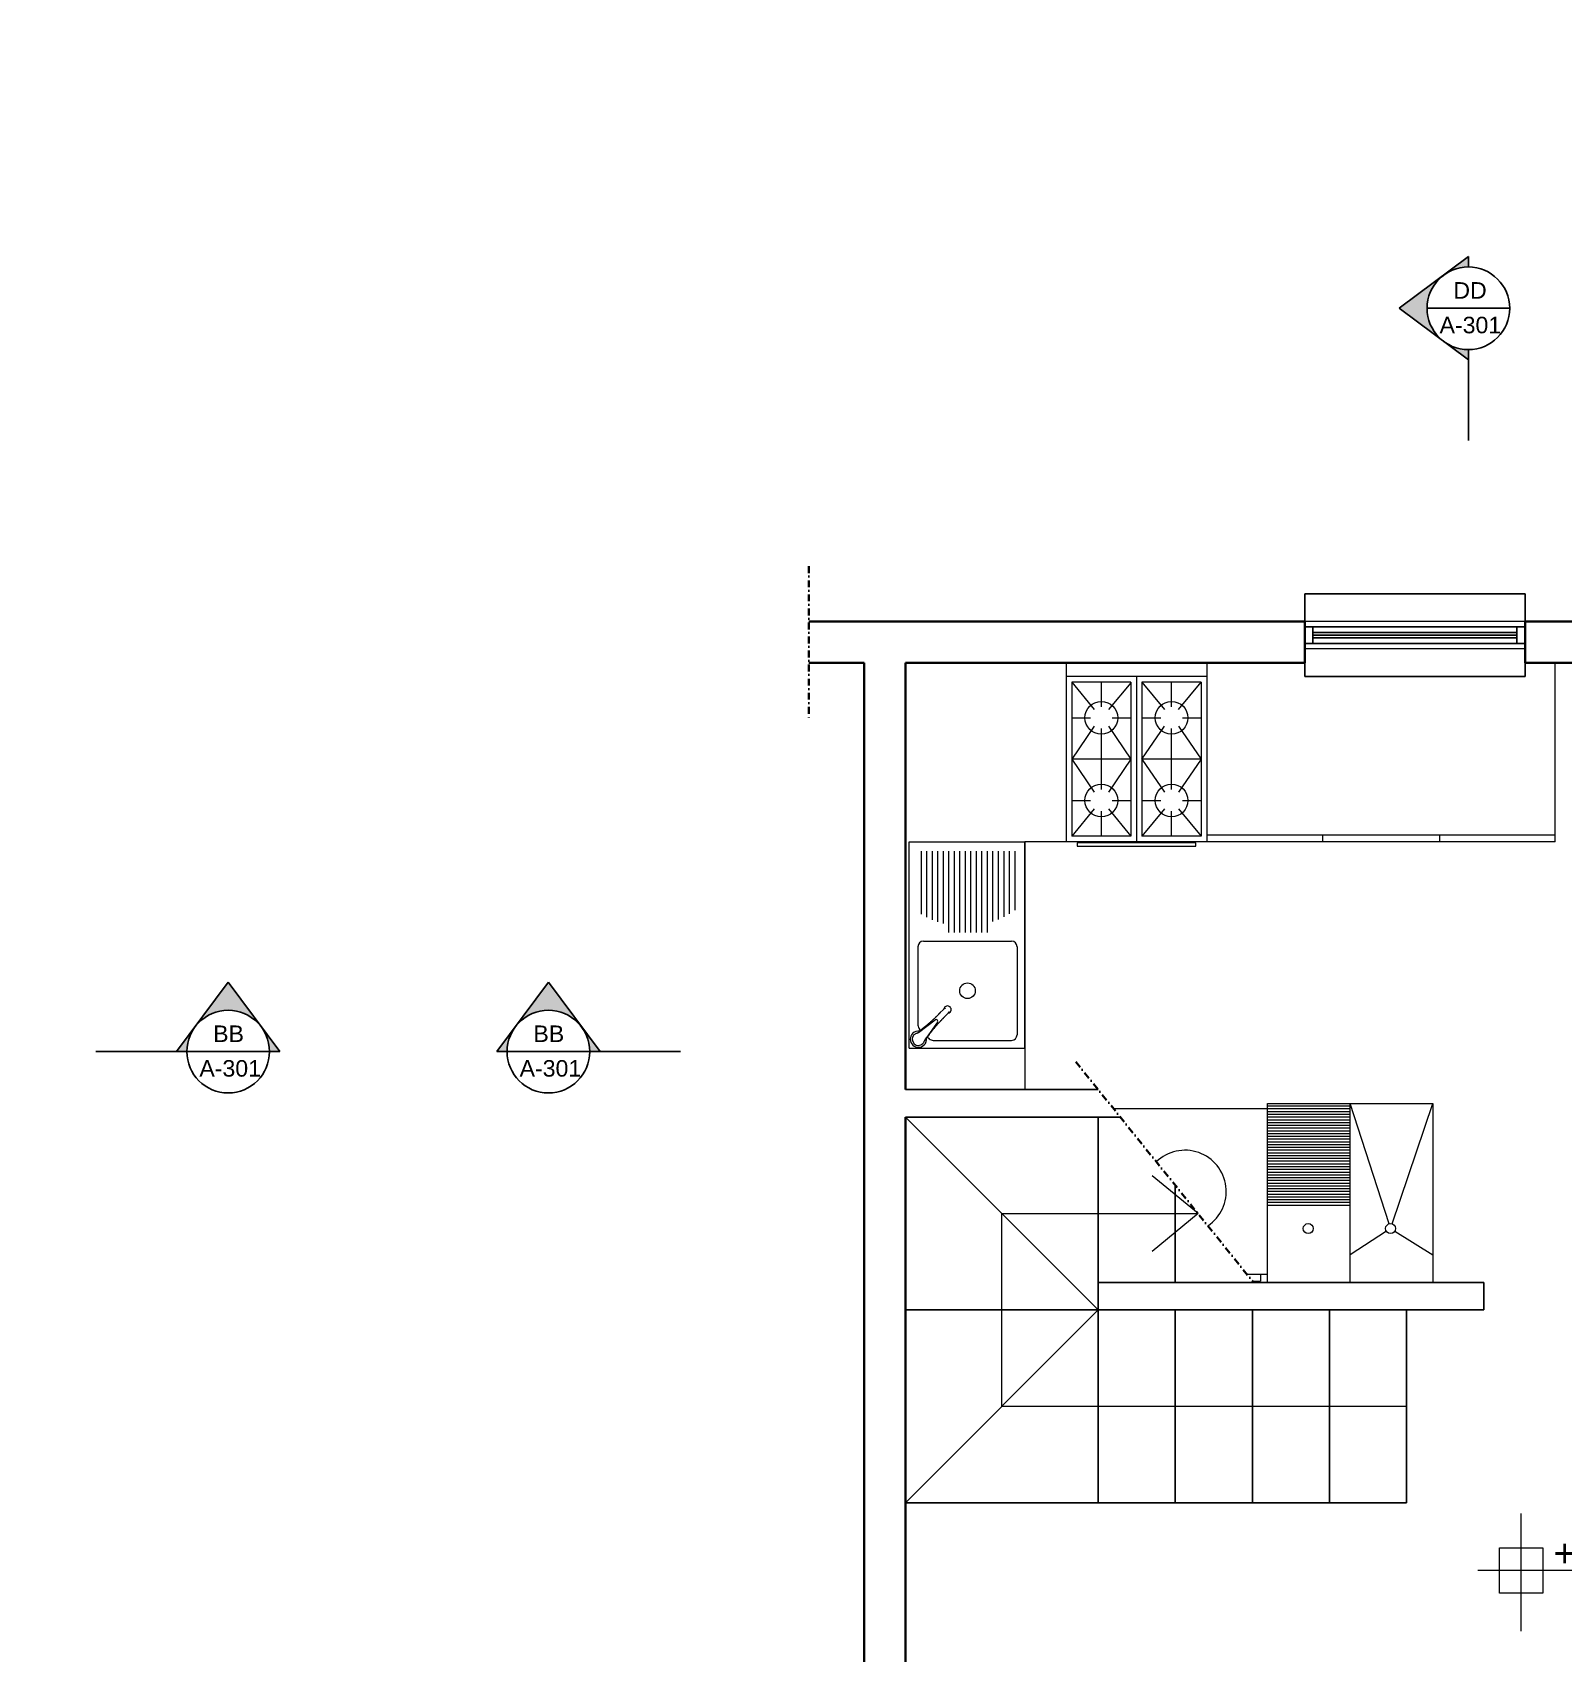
# Model space of a CAD drawing. Header units: millimetres. Extents: x 17951 to 20510, y 16877 to 18330.
# Drawn here: x 19383 to 19939, y 17727 to 18315 of the extents above; entities that cross this region are included whole.
import ezdxf

# ---------------------------------------------------------------- set-up
doc = ezdxf.new("R2010")
doc.units = ezdxf.units.MM
doc.linetypes.add('DASHDOT', pattern=[1, 0.5, -0.25, 0, -0.25])
for name, color, linetype, lineweight in [('A-FLOR-STRS', 1, 'Continuous', 25), ('A-FURN', 2, 'Continuous', 18), ('A-GLAZ-FULL', 4, 'Continuous', 25), ('A-WALL-FULL-EXTR', 3, 'Continuous', 35), ('A-WALL-FULL-INTR', 1, 'Continuous', 25), ('QUOTE', 5, 'Continuous', 13)]:
    doc.layers.add(name, color=color, linetype=linetype, lineweight=lineweight)
doc.layers.add('SECT-SYMB', color=6, linetype='Continuous')
doc.styles.get("Standard").update_dxf_attribs({"font": 'arial.ttf'})

msp = doc.modelspace()

# ---------------------------------------------------------------- hatches: boundary and pattern name
at = {"layer": 'SECT-SYMB'}
h = msp.add_hatch(color=6, dxfattribs=at)
h.dxf.hatch_style = 1
h.paths.add_polyline_path([(19019.93, 18306.47, -0.501749), (18995.88, 18306.47), (19007.9, 18290.27)])
h.paths.add_polyline_path([(18992.9, 18315.43), (18989.14, 18315.43), (18995.88, 18306.47, -0.16156)])
h.paths.add_polyline_path([(19026.67, 18315.43), (19022.9, 18315.43, -0.16156), (19019.93, 18306.47)])
h.paths.add_polyline_path([(19100.82, 18232.34), (19084.62, 18220.32), (19100.82, 18208.29, -0.236806), (19094.79, 18220.32, -0.236806)])
h.paths.add_polyline_path([(19109.79, 18205.32, -0.16156), (19100.82, 18208.29), (19109.79, 18201.55), (19109.79, 18202.32)])
h.paths.add_polyline_path([(19109.79, 18239.09), (19100.82, 18232.34, -0.16156), (19109.79, 18235.32)])
h.paths.add_polyline_path([(18885.21, 18232.16), (18869.01, 18220.13), (18885.21, 18208.11, -0.236806), (18879.18, 18220.13, -0.236806)])
h.paths.add_polyline_path([(18894.18, 18238.9), (18885.21, 18232.16, -0.16156), (18894.18, 18235.13)])
h.paths.add_polyline_path([(18894.18, 18205.13, -0.16156), (18885.21, 18208.11), (18894.18, 18201.36), (18894.18, 18202.13)])
h.paths.add_polyline_path([(19889.5, 18215.28, -0.236806), (19895.53, 18227.31), (19879.33, 18215.28), (19895.53, 18203.26, -0.236806)])
h.paths.add_polyline_path([(19904.5, 18234.05), (19895.53, 18227.31, -0.16156), (19904.5, 18230.28)])
h.paths.add_polyline_path([(19904.5, 18200.28, -0.16156), (19895.53, 18203.26), (19904.5, 18196.52)])
h.paths.add_polyline_path([(20027.91, 18306.47, -0.501749), (20003.86, 18306.47), (20015.89, 18290.27)])
h.paths.add_polyline_path([(20000.89, 18315.43), (19997.12, 18315.43), (20003.86, 18306.47, -0.16156)])
h.paths.add_polyline_path([(20034.65, 18315.43), (20030.89, 18315.43, -0.16156), (20027.91, 18306.47)])
h.paths.add_polyline_path([(20123.73, 18230.3), (20123.73, 18234.24), (20098.56, 18215.47), (20113.47, 18204.35, -0.20736), (20108.73, 18215.3, -0.414214)])
h.paths.add_polyline_path([(20123.73, 18200.3, -0.13289), (20116.16, 18202.34), (20123.73, 18196.71), (20123.73, 18197.3)])
h = msp.add_hatch(color=6, dxfattribs=at)
h.dxf.hatch_style = 1
h.paths.add_polyline_path([(19455.29, 17546), (19443.26, 17529.8, -0.501749), (19467.31, 17529.8)])
h.paths.add_polyline_path([(19443.26, 17529.8), (19436.52, 17520.83), (19440.29, 17520.83, -0.16156)])
h.paths.add_polyline_path([(19467.31, 17529.8, -0.16156), (19470.29, 17520.83), (19474.05, 17520.83)])
h.paths.add_polyline_path([(19558.43, 17529.8), (19551.69, 17520.83), (19555.45, 17520.83, -0.16156)])
h.paths.add_polyline_path([(19570.45, 17546), (19558.43, 17529.8, -0.501749), (19582.48, 17529.8)])
h.paths.add_polyline_path([(19582.48, 17529.8, -0.16156), (19585.45, 17520.83), (19588.45, 17520.83), (19589.22, 17520.83)])
h.paths.add_polyline_path([(19454.17, 17970.58), (19442.15, 17954.38, -0.501749), (19466.2, 17954.38)])
h.paths.add_polyline_path([(19442.15, 17954.38), (19435.4, 17945.41), (19436.17, 17945.41), (19439.17, 17945.41, -0.16156)])
h.paths.add_polyline_path([(19570.45, 17970.58), (19558.43, 17954.38, -0.501749), (19582.48, 17954.38)])
h.paths.add_polyline_path([(19582.48, 17954.38, -0.16156), (19585.45, 17945.41), (19588.45, 17945.41), (19589.22, 17945.41)])
h.paths.add_polyline_path([(19558.43, 17954.38), (19551.69, 17945.41), (19555.45, 17945.41, -0.16156)])
h = msp.add_hatch(color=6, dxfattribs=at)
h.dxf.hatch_style = 1
h.paths.add_polyline_path([(19466.2, 17954.38, -0.16156), (19469.17, 17945.41), (19472.94, 17945.41)])

# ---------------------------------------------------------------- linework, layer by layer
at = {"layer": 'A-FLOR-STRS', "ltscale": 0.001}
for q in [(19700.07, 17921.6), (19770.07, 17921.6)]:
    msp.add_line((19770.07, 17851.6), q, dxfattribs=at)
at = {"layer": 'A-FLOR-STRS'}
for p, q in [((19770.07, 17921.6), (19778.12, 17921.6)), ((19798.07, 17896.85), (19798.07, 17861.6)), ((19700.07, 17851.6), (19770.07, 17851.6)), ((19770.07, 17851.6), (19770.07, 17781.6)), ((19798.07, 17851.6), (19798.07, 17781.6)), ((19826.07, 17851.6), (19826.07, 17781.6)), ((19854.07, 17851.6), (19854.07, 17781.6)), ((19882.07, 17851.6), (19882.07, 17781.6)), ((19882.07, 17781.6), (19700.07, 17781.6))]:
    msp.add_line(p, q, dxfattribs=at)
at = {"layer": 'A-FLOR-STRS', "ltscale": 15}
msp.add_line((19770.07, 17851.6), (19700.07, 17781.6), dxfattribs=at)
at = {"layer": 'A-FURN', "ltscale": 0.001}
for p, q in [((19758.48, 18086.6), (19758.48, 18021.6)), ((19809.48, 18081.6), (19758.48, 18081.6)), ((19783.98, 18081.6), (19783.98, 18021.6)), ((19809.48, 18086.6), (19809.48, 18021.6)), ((19936.07, 18021.6), (19936.07, 18086.6)), ((19760.48, 18079.6), (19768.68, 18069.6)), ((19781.98, 18079.6), (19760.48, 18079.6)), ((19760.48, 18079.6), (19760.48, 18051.6)), ((19771.23, 18070.53), (19771.23, 18079.6)), ((19781.98, 18079.24), (19773.78, 18069.6)), ((19781.98, 18079.6), (19781.98, 18051.6)), ((19785.98, 18079.6), (19794.18, 18069.6)), ((19785.98, 18079.6), (19785.98, 18049.24)), ((19807.48, 18079.6), (19785.98, 18079.6)), ((19796.73, 18070.53), (19796.73, 18079.6)), ((19799.28, 18069.6), (19807.48, 18079.6)), ((19807.48, 18079.6), (19807.48, 18051.6)), ((19760.48, 18066.6), (19767.3, 18066.6)), ((19768.68, 18063.6), (19760.48, 18051.6)), ((19773.78, 18063.6), (19781.98, 18051.6)), ((19775.17, 18066.6), (19781.98, 18066.6)), ((19785.98, 18066.6), (19792.8, 18066.6)), ((19785.98, 18051.6), (19794.18, 18063.6)), ((19799.28, 18063.6), (19807.48, 18051.6)), ((19800.67, 18066.6), (19807.48, 18066.6)), ((19771.23, 18051.6), (19771.23, 18062.66)), ((19796.73, 18051.6), (19796.73, 18062.66)), ((19760.48, 18051.6), (19768.68, 18039.6)), ((19760.48, 18051.6), (19760.48, 18023.6)), ((19781.98, 18051.6), (19760.48, 18051.6)), ((19771.23, 18040.53), (19771.23, 18051.6)), ((19781.98, 18051.6), (19773.78, 18039.6)), ((19781.98, 18051.6), (19781.98, 18023.6)), ((19785.98, 18051.6), (19794.18, 18039.6)), ((19807.48, 18051.6), (19785.98, 18051.6)), ((19796.73, 18040.53), (19796.73, 18051.6)), ((19807.48, 18051.6), (19799.28, 18039.6)), ((19807.48, 18051.6), (19807.48, 18023.6)), ((19785.98, 18049.6), (19785.98, 18023.6)), ((19760.48, 18036.6), (19767.3, 18036.6)), ((19775.17, 18036.6), (19781.98, 18036.6)), ((19785.98, 18036.6), (19792.8, 18036.6)), ((19800.67, 18036.6), (19807.48, 18036.6)), ((19768.68, 18033.6), (19760.48, 18023.6)), ((19771.23, 18023.6), (19771.23, 18032.66)), ((19773.78, 18033.6), (19781.98, 18023.6)), ((19794.18, 18033.6), (19785.98, 18023.6)), ((19796.73, 18023.6), (19796.73, 18032.66)), ((19799.28, 18033.6), (19807.48, 18023.6)), ((19781.98, 18023.6), (19760.48, 18023.6)), ((19807.48, 18023.6), (19785.98, 18023.6)), ((19936.07, 18021.6), (19743.48, 18021.6)), ((19743.48, 18021.6), (19743.48, 17931.6)), ((19809.48, 18021.6), (19758.48, 18021.6))]:
    msp.add_line(p, q, dxfattribs=at)
at = {"layer": 'A-FURN'}
for p, q in [((19809.48, 18024.1), (19936.07, 18024.1)), ((19851.48, 18024.1), (19851.48, 18021.6)), ((19894.07, 18024.1), (19894.07, 18021.6)), ((19701.48, 17946.6), (19701.48, 18021.6)), ((19701.48, 18021.6), (19743.48, 18021.6)), ((19705.76, 18018.2), (19705.76, 17995.31)), ((19707.76, 18018.2), (19707.76, 17994.2)), ((19709.76, 18018.2), (19709.76, 17993.27)), ((19711.76, 18018.2), (19711.76, 17992.51)), ((19713.76, 18018.2), (19713.76, 17991.9)), ((19715.76, 18018.2), (19715.76, 17988.63)), ((19717.76, 18018.2), (19717.76, 17988.63)), ((19719.76, 18018.2), (19719.76, 17988.63)), ((19721.76, 18018.2), (19721.76, 17988.63)), ((19723.76, 18018.2), (19723.76, 17988.63)), ((19725.76, 18018.2), (19725.76, 17988.63)), ((19727.76, 18018.2), (19727.76, 17988.63)), ((19729.76, 18018.2), (19729.76, 17988.63)), ((19731.76, 18018.2), (19731.76, 17992.59)), ((19733.76, 18018.2), (19733.76, 17993.37)), ((19735.76, 18018.2), (19735.76, 17994.31)), ((19737.76, 18018.2), (19737.76, 17995.45)), ((19739.76, 18018.2), (19739.76, 17996.8)), ((19743.48, 17946.6), (19743.48, 18021.6)), ((19704.63, 17983.5), (19704.63, 17954.99)), ((19706.63, 17985.5), (19738.63, 17985.5)), ((19740.63, 17983.5), (19740.63, 17951.5)), ((19712.72, 17959.55), (19713.75, 17960.6)), ((19714.29, 17958.02), (19715.32, 17959.07)), ((19705.22, 17953.57), (19705.63, 17953.17)), ((19701.48, 17946.6), (19743.48, 17946.6)), ((19708.04, 17950.79), (19708.77, 17950.07)), ((19710.17, 17949.5), (19738.63, 17949.5)), ((19831.57, 17924.6), (19775.71, 17924.6)), ((19831.57, 17861.6), (19831.57, 17926.6)), ((19831.57, 17926.6), (19891.57, 17926.6)), ((19831.57, 17925.7), (19861.57, 17925.7)), ((19831.57, 17924.7), (19861.57, 17924.7)), ((19831.57, 17864.6), (19831.57, 17924.6)), ((19831.57, 17923.7), (19861.57, 17923.7)), ((19831.57, 17922.7), (19861.57, 17922.7)), ((19875.75, 17882.91), (19861.57, 17926.6)), ((19861.57, 17861.6), (19861.57, 17926.6)), ((19876.78, 17882.9), (19891.57, 17926.6)), ((19891.57, 17926.6), (19891.57, 17861.6)), ((19831.57, 17921.7), (19861.57, 17921.7)), ((19831.57, 17920.7), (19861.57, 17920.7)), ((19831.57, 17919.7), (19861.57, 17919.7)), ((19831.57, 17918.7), (19861.57, 17918.7)), ((19831.57, 17917.7), (19861.57, 17917.7)), ((19831.57, 17916.7), (19861.57, 17916.7)), ((19831.57, 17916.7), (19861.57, 17916.7)), ((19831.57, 17915.7), (19861.57, 17915.7)), ((19831.57, 17914.7), (19861.57, 17914.7)), ((19831.57, 17913.7), (19861.57, 17913.7)), ((19831.57, 17912.7), (19861.57, 17912.7)), ((19831.57, 17911.7), (19861.57, 17911.7)), ((19831.57, 17910.7), (19861.57, 17910.7)), ((19831.57, 17909.7), (19861.57, 17909.7)), ((19831.57, 17908.7), (19861.57, 17908.7)), ((19831.57, 17908.7), (19861.57, 17908.7)), ((19831.57, 17907.7), (19861.57, 17907.7)), ((19831.57, 17907.7), (19861.57, 17907.7)), ((19831.57, 17906.7), (19861.57, 17906.7)), ((19831.57, 17906.7), (19861.57, 17906.7)), ((19831.57, 17905.7), (19861.57, 17905.7)), ((19831.57, 17905.7), (19861.57, 17905.7)), ((19831.57, 17904.7), (19861.57, 17904.7)), ((19831.57, 17904.7), (19861.57, 17904.7)), ((19831.57, 17903.7), (19861.57, 17903.7)), ((19831.57, 17902.7), (19861.57, 17902.7)), ((19831.57, 17901.7), (19861.57, 17901.7)), ((19831.57, 17900.7), (19861.57, 17900.7)), ((19831.57, 17899.7), (19861.57, 17899.7)), ((19831.57, 17898.7), (19861.57, 17898.7)), ((19831.57, 17897.7), (19861.57, 17897.7)), ((19831.57, 17896.7), (19861.57, 17896.7)), ((19831.57, 17895.7), (19861.57, 17895.7)), ((19831.57, 17894.7), (19861.57, 17894.7)), ((19831.57, 17893.7), (19861.57, 17893.7)), ((19831.57, 17892.7), (19861.57, 17892.7)), ((19831.57, 17891.7), (19861.57, 17891.7)), ((19831.57, 17890.7), (19861.57, 17890.7)), ((19831.57, 17889.7), (19861.57, 17889.7)), ((19874.73, 17880.18), (19861.57, 17871.6)), ((19877.79, 17880.21), (19891.57, 17871.6)), ((19824.05, 17864.6), (19831.57, 17864.6)), ((19826.07, 17862.1), (19829.07, 17862.1))]:
    msp.add_line(p, q, dxfattribs=at)
at = {"layer": 'A-FURN', "ltscale": 4}
for p, q in [((19710.66, 17957.49), (19710.46, 17957.3)), ((19710.86, 17957.69), (19710.66, 17957.49)), ((19710.93, 17957.75), (19710.86, 17957.69)), ((19710.99, 17957.81), (19710.93, 17957.75)), ((19711.06, 17957.88), (19710.99, 17957.81)), ((19711.12, 17957.94), (19711.06, 17957.88)), ((19711.19, 17958), (19711.12, 17957.94)), ((19711.25, 17958.06), (19711.19, 17958)), ((19711.32, 17958.13), (19711.25, 17958.06)), ((19711.38, 17958.19), (19711.32, 17958.13)), ((19711.45, 17958.26), (19711.38, 17958.19)), ((19711.51, 17958.32), (19711.45, 17958.26)), ((19711.58, 17958.38), (19711.51, 17958.32)), ((19711.64, 17958.45), (19711.58, 17958.38)), ((19711.7, 17958.51), (19711.64, 17958.45)), ((19711.77, 17958.57), (19711.7, 17958.51)), ((19711.83, 17958.64), (19711.77, 17958.57)), ((19711.9, 17958.7), (19711.83, 17958.64)), ((19711.96, 17958.76), (19711.9, 17958.7)), ((19712.03, 17958.83), (19711.96, 17958.76)), ((19712.09, 17958.89), (19712.03, 17958.83)), ((19712.15, 17958.96), (19712.09, 17958.89)), ((19712.19, 17959), (19712.15, 17958.96)), ((19712.23, 17959.03), (19712.19, 17959)), ((19712.27, 17959.07), (19712.23, 17959.03)), ((19712.3, 17959.11), (19712.27, 17959.07)), ((19712.34, 17959.15), (19712.3, 17959.11)), ((19712.38, 17959.19), (19712.34, 17959.15)), ((19712.42, 17959.23), (19712.38, 17959.19)), ((19712.45, 17959.27), (19712.42, 17959.23)), ((19712.49, 17959.32), (19712.45, 17959.27)), ((19712.53, 17959.36), (19712.49, 17959.32)), ((19712.57, 17959.4), (19712.53, 17959.36)), ((19712.61, 17959.44), (19712.57, 17959.4)), ((19712.64, 17959.48), (19712.61, 17959.44)), ((19712.68, 17959.52), (19712.64, 17959.48)), ((19712.72, 17959.55), (19712.68, 17959.52)), ((19713.63, 17957.37), (19713.56, 17957.29)), ((19713.7, 17957.44), (19713.63, 17957.37)), ((19713.74, 17957.48), (19713.7, 17957.44)), ((19713.78, 17957.51), (19713.74, 17957.48)), ((19713.79, 17960.64), (19713.75, 17960.6)), ((19713.82, 17957.55), (19713.78, 17957.51)), ((19713.83, 17960.68), (19713.79, 17960.64)), ((19713.85, 17957.59), (19713.82, 17957.55)), ((19713.87, 17960.72), (19713.83, 17960.68)), ((19713.89, 17957.63), (19713.85, 17957.59)), ((19713.91, 17960.75), (19713.87, 17960.72)), ((19713.93, 17957.67), (19713.89, 17957.63)), ((19713.95, 17960.78), (19713.91, 17960.75)), ((19713.97, 17957.7), (19713.93, 17957.67)), ((19713.97, 17960.8), (19713.95, 17960.78)), ((19714, 17960.82), (19713.97, 17960.8)), ((19714.01, 17957.74), (19713.97, 17957.7)), ((19714.02, 17960.84), (19714, 17960.82)), ((19714.05, 17957.78), (19714.01, 17957.74)), ((19714.05, 17960.86), (19714.02, 17960.84)), ((19714.08, 17960.88), (19714.05, 17960.86)), ((19714.1, 17957.82), (19714.05, 17957.78)), ((19714.1, 17960.9), (19714.08, 17960.88)), ((19714.13, 17960.92), (19714.1, 17960.9)), ((19714.14, 17957.86), (19714.1, 17957.82)), ((19714.16, 17960.93), (19714.13, 17960.92)), ((19714.17, 17957.9), (19714.14, 17957.86)), ((19714.19, 17960.95), (19714.16, 17960.93)), ((19714.21, 17957.94), (19714.17, 17957.9)), ((19714.21, 17960.97), (19714.19, 17960.95)), ((19714.24, 17960.99), (19714.21, 17960.97)), ((19714.25, 17957.98), (19714.21, 17957.94)), ((19714.27, 17961), (19714.24, 17960.99)), ((19714.29, 17958.02), (19714.25, 17957.98)), ((19714.3, 17961.02), (19714.27, 17961)), ((19714.32, 17961.04), (19714.3, 17961.02)), ((19714.35, 17961.05), (19714.32, 17961.04)), ((19714.38, 17961.07), (19714.35, 17961.05)), ((19714.41, 17961.09), (19714.38, 17961.07)), ((19714.43, 17961.1), (19714.41, 17961.09)), ((19714.46, 17961.12), (19714.43, 17961.1)), ((19714.49, 17961.14), (19714.46, 17961.12)), ((19715.36, 17959.11), (19715.32, 17959.07)), ((19715.39, 17959.15), (19715.36, 17959.11)), ((19715.43, 17959.19), (19715.39, 17959.15)), ((19715.46, 17959.23), (19715.43, 17959.19)), ((19715.49, 17959.27), (19715.46, 17959.23)), ((19715.51, 17959.3), (19715.49, 17959.27)), ((19715.53, 17959.32), (19715.51, 17959.3)), ((19715.55, 17959.35), (19715.53, 17959.32)), ((19715.57, 17959.37), (19715.55, 17959.35)), ((19715.59, 17959.4), (19715.57, 17959.37)), ((19715.6, 17959.43), (19715.59, 17959.4)), ((19715.62, 17959.46), (19715.6, 17959.43)), ((19715.64, 17959.48), (19715.62, 17959.46)), ((19715.65, 17959.51), (19715.64, 17959.48)), ((19715.67, 17959.54), (19715.65, 17959.51)), ((19715.69, 17959.57), (19715.67, 17959.54)), ((19715.7, 17959.6), (19715.69, 17959.57)), ((19715.72, 17959.63), (19715.7, 17959.6)), ((19715.74, 17959.65), (19715.72, 17959.63)), ((19715.75, 17959.68), (19715.74, 17959.65)), ((19715.77, 17959.71), (19715.75, 17959.68)), ((19715.78, 17959.74), (19715.77, 17959.71)), ((19715.8, 17959.77), (19715.78, 17959.74)), ((19715.82, 17959.79), (19715.8, 17959.77)), ((19715.83, 17959.82), (19715.82, 17959.79)), ((19704.81, 17952.4), (19710.83, 17957)), ((19704.87, 17952.44), (19704.81, 17952.4)), ((19704.92, 17952.49), (19704.87, 17952.44)), ((19704.97, 17952.53), (19704.92, 17952.49)), ((19705.02, 17952.58), (19704.97, 17952.53)), ((19705.07, 17952.62), (19705.02, 17952.58)), ((19705.12, 17952.67), (19705.07, 17952.62)), ((19705.17, 17952.72), (19705.12, 17952.67)), ((19705.22, 17952.76), (19705.17, 17952.72)), ((19705.26, 17952.81), (19705.22, 17952.76)), ((19705.31, 17952.86), (19705.26, 17952.81)), ((19705.36, 17952.91), (19705.31, 17952.86)), ((19705.41, 17952.96), (19705.36, 17952.91)), ((19705.46, 17953.01), (19705.41, 17952.96)), ((19705.5, 17953.06), (19705.46, 17953.01)), ((19705.55, 17953.1), (19705.5, 17953.06)), ((19705.6, 17953.15), (19705.55, 17953.1)), ((19705.65, 17953.2), (19705.6, 17953.15)), ((19705.7, 17953.24), (19705.65, 17953.2)), ((19705.75, 17953.29), (19705.7, 17953.24)), ((19705.8, 17953.33), (19705.75, 17953.29)), ((19705.85, 17953.37), (19705.8, 17953.33)), ((19705.91, 17953.42), (19705.85, 17953.37)), ((19705.96, 17953.46), (19705.91, 17953.42)), ((19706.01, 17953.5), (19705.96, 17953.46)), ((19706.06, 17953.54), (19706.01, 17953.5)), ((19706.12, 17953.59), (19706.06, 17953.54)), ((19706.17, 17953.63), (19706.12, 17953.59)), ((19706.22, 17953.67), (19706.17, 17953.63)), ((19706.27, 17953.71), (19706.22, 17953.67)), ((19706.33, 17953.75), (19706.27, 17953.71)), ((19706.38, 17953.8), (19706.33, 17953.75)), ((19706.43, 17953.84), (19706.38, 17953.8)), ((19706.49, 17953.88), (19706.43, 17953.84)), ((19706.54, 17953.92), (19706.49, 17953.88)), ((19706.59, 17953.96), (19706.54, 17953.92)), ((19706.64, 17954.01), (19706.59, 17953.96)), ((19706.69, 17954.05), (19706.64, 17954.01)), ((19706.91, 17954.23), (19706.69, 17954.05)), ((19707.12, 17954.41), (19706.91, 17954.23)), ((19707.33, 17954.58), (19707.12, 17954.41)), ((19711.77, 17956.07), (19707.21, 17949.86)), ((19707.54, 17954.76), (19707.33, 17954.58)), ((19707.76, 17954.94), (19707.54, 17954.76)), ((19707.97, 17955.12), (19707.76, 17954.94)), ((19708.18, 17955.29), (19707.97, 17955.12)), ((19708.39, 17955.47), (19708.18, 17955.29)), ((19708.7, 17951.63), (19708.18, 17950.97)), ((19708.6, 17955.65), (19708.39, 17955.47)), ((19708.81, 17955.83), (19708.6, 17955.65)), ((19708.88, 17951.85), (19708.7, 17951.63)), ((19709.02, 17956.01), (19708.81, 17955.83)), ((19709.05, 17952.08), (19708.88, 17951.85)), ((19709.23, 17956.19), (19709.02, 17956.01)), ((19709.23, 17952.3), (19709.05, 17952.08)), ((19709.44, 17956.37), (19709.23, 17956.19)), ((19709.4, 17952.52), (19709.23, 17952.3)), ((19709.58, 17952.74), (19709.4, 17952.52)), ((19709.65, 17956.56), (19709.44, 17956.37)), ((19709.76, 17952.96), (19709.58, 17952.74)), ((19709.85, 17956.74), (19709.65, 17956.56)), ((19709.93, 17953.19), (19709.76, 17952.96)), ((19710.06, 17956.93), (19709.85, 17956.74)), ((19710.11, 17953.41), (19709.93, 17953.19)), ((19710.26, 17957.11), (19710.06, 17956.93)), ((19710.29, 17953.63), (19710.11, 17953.41)), ((19710.46, 17957.3), (19710.26, 17957.11)), ((19710.47, 17953.85), (19710.29, 17953.63)), ((19710.65, 17954.06), (19710.47, 17953.85)), ((19710.83, 17954.28), (19710.65, 17954.06)), ((19711.02, 17954.5), (19710.83, 17954.28)), ((19711.2, 17954.72), (19711.02, 17954.5)), ((19711.39, 17954.93), (19711.2, 17954.72)), ((19711.57, 17955.14), (19711.39, 17954.93)), ((19711.76, 17955.36), (19711.57, 17955.14)), ((19711.95, 17955.57), (19711.76, 17955.36)), ((19712.14, 17955.78), (19711.95, 17955.57)), ((19712.33, 17955.99), (19712.14, 17955.78)), ((19712.4, 17956.06), (19712.33, 17955.99)), ((19712.47, 17956.13), (19712.4, 17956.06)), ((19712.53, 17956.21), (19712.47, 17956.13)), ((19712.6, 17956.28), (19712.53, 17956.21)), ((19712.67, 17956.35), (19712.6, 17956.28)), ((19712.74, 17956.43), (19712.67, 17956.35)), ((19712.81, 17956.5), (19712.74, 17956.43)), ((19712.87, 17956.57), (19712.81, 17956.5)), ((19712.94, 17956.64), (19712.87, 17956.57)), ((19713.01, 17956.72), (19712.94, 17956.64)), ((19713.08, 17956.79), (19713.01, 17956.72)), ((19713.15, 17956.86), (19713.08, 17956.79)), ((19713.22, 17956.93), (19713.15, 17956.86)), ((19713.29, 17957.01), (19713.22, 17956.93)), ((19713.36, 17957.08), (19713.29, 17957.01)), ((19713.43, 17957.15), (19713.36, 17957.08)), ((19713.49, 17957.22), (19713.43, 17957.15)), ((19713.56, 17957.29), (19713.49, 17957.22)), ((19706.95, 17949.29), (19706.94, 17949.26)), ((19706.96, 17949.31), (19706.95, 17949.29)), ((19706.97, 17949.34), (19706.96, 17949.31)), ((19706.98, 17949.37), (19706.97, 17949.34)), ((19706.99, 17949.4), (19706.98, 17949.37)), ((19707, 17949.42), (19706.99, 17949.4)), ((19707.01, 17949.45), (19707, 17949.42)), ((19707.02, 17949.48), (19707.01, 17949.45)), ((19707.04, 17949.51), (19707.02, 17949.48)), ((19707.05, 17949.53), (19707.04, 17949.51)), ((19707.06, 17949.56), (19707.05, 17949.53)), ((19707.07, 17949.59), (19707.06, 17949.56)), ((19707.08, 17949.62), (19707.07, 17949.59)), ((19707.09, 17949.64), (19707.08, 17949.62)), ((19707.11, 17949.67), (19707.09, 17949.64)), ((19707.12, 17949.7), (19707.11, 17949.67)), ((19707.13, 17949.72), (19707.12, 17949.7)), ((19707.14, 17949.75), (19707.13, 17949.72)), ((19707.16, 17949.78), (19707.14, 17949.75)), ((19707.17, 17949.8), (19707.16, 17949.78)), ((19707.21, 17949.86), (19707.17, 17949.8)), ((19707.25, 17949.92), (19707.21, 17949.86)), ((19707.29, 17949.97), (19707.25, 17949.92)), ((19707.33, 17950.03), (19707.29, 17949.97)), ((19707.37, 17950.08), (19707.33, 17950.03)), ((19707.41, 17950.13), (19707.37, 17950.08)), ((19707.46, 17950.18), (19707.41, 17950.13)), ((19707.5, 17950.23), (19707.46, 17950.18)), ((19707.55, 17950.28), (19707.5, 17950.23)), ((19707.6, 17950.33), (19707.55, 17950.28)), ((19707.64, 17950.38), (19707.6, 17950.33)), ((19707.69, 17950.43), (19707.64, 17950.38)), ((19707.74, 17950.48), (19707.69, 17950.43)), ((19707.79, 17950.53), (19707.74, 17950.48)), ((19707.84, 17950.58), (19707.79, 17950.53)), ((19707.88, 17950.63), (19707.84, 17950.58)), ((19707.93, 17950.67), (19707.88, 17950.63)), ((19707.98, 17950.72), (19707.93, 17950.67)), ((19708.02, 17950.77), (19707.98, 17950.72)), ((19708.07, 17950.82), (19708.02, 17950.77)), ((19708.18, 17950.97), (19708.07, 17950.82))]:
    msp.add_line(p, q, dxfattribs=at)
at = {"layer": 'A-FURN', "ltscale": 0.001}
msp.add_lwpolyline([(19805.59, 18021.25), (19762.46, 18021.25), (19762.46, 18019.96), (19805.59, 18019.96)], close=True, dxfattribs=at)
at = {"layer": 'A-FURN', "ltscale": 4}
for points in [[(19715.64, 17959.4, 0.150311), (19716.31, 17959.77, 1), (19714.44, 17961.61, 0.145063), (19714.09, 17960.95)], [(19705.27, 17952.81, 0.243737), (19702.7, 17951.97, 1), (19706.9, 17947.85, 0.244286), (19707.69, 17950.44)], [(19704.1, 17952.03, 0.121688), (19703.19, 17951.46, 1), (19706.39, 17948.32, 0.123107), (19706.94, 17949.26)]]:
    msp.add_lwpolyline(points, format="xyb", dxfattribs=at)
msp.add_lwpolyline([(19704.08, 17952.01), (19704.11, 17952.03), (19704.13, 17952.04), (19704.16, 17952.06), (19704.19, 17952.07), (19704.22, 17952.08), (19704.25, 17952.09), (19704.28, 17952.11), (19704.31, 17952.12), (19704.33, 17952.13), (19704.36, 17952.14), (19704.39, 17952.16), (19704.42, 17952.17), (19704.45, 17952.18), (19704.48, 17952.2), (19704.5, 17952.21), (19704.53, 17952.22), (19704.56, 17952.24), (19704.59, 17952.25), (19704.61, 17952.27), (19704.64, 17952.29), (19704.7, 17952.32), (19704.76, 17952.36), (19704.81, 17952.4)], dxfattribs=at)
at = {"layer": 'A-FURN'}
msp.add_lwpolyline([(19829.07, 17864.6), (19829.07, 17862.1)], dxfattribs=at)
at = {"layer": 'A-FURN', "ltscale": 0.001}
for centre in [(19771.23, 18066.6), (19796.73, 18066.6), (19771.23, 18036.6), (19796.73, 18036.6)]:
    msp.add_circle(centre, 5.94, dxfattribs=at)
at = {"layer": 'A-FURN'}
for centre, radius in [((19722.63, 17967.5), 2.84), ((19846.34, 17881.17), 1.81), ((19876.25, 17881.17), 1.81)]:
    msp.add_circle(centre, radius, dxfattribs=at)
for centre, radius, start, end in [((19706.63, 17983.5), 2, 90, 180), ((19738.63, 17983.5), 2, 0, 90), ((19706.63, 17954.99), 2, 180, 225.39414), ((19738.63, 17951.5), 2, 270, 0), ((19710.17, 17951.5), 2, 225.39414, 270), ((19801.57, 17894.6), 15, 303.83604, 133.8846)]:
    msp.add_arc(centre, radius, start, end, dxfattribs=at)
at = {"layer": 'A-FURN', "ltscale": 4}
msp.add_arc((19711.17, 17956.41), 0.687, 331.209, 119.87793, dxfattribs=at)
at = {"layer": 'A-GLAZ-FULL'}
for p, q in [((19845.07, 18099.6), (19848.07, 18099.6)), ((19848.07, 18099.6), (19922.07, 18099.6)), ((19922.07, 18099.6), (19925.07, 18099.6)), ((19845.07, 18093.6), (19848.07, 18093.6)), ((19848.07, 18097.6), (19922.07, 18097.6)), ((19848.07, 18096.6), (19922.07, 18096.6)), ((19848.07, 18095.6), (19922.07, 18095.6)), ((19848.07, 18093.6), (19922.07, 18093.6)), ((19922.07, 18093.6), (19925.07, 18093.6))]:
    msp.add_line(p, q, dxfattribs=at)
at = {"layer": 'A-GLAZ-FULL', "ltscale": 0.001}
for p, q in [((19848.07, 18099.6), (19848.07, 18093.6)), ((19922.07, 18099.6), (19922.07, 18093.6))]:
    msp.add_line(p, q, dxfattribs=at)
at = {"layer": 'A-WALL-FULL-EXTR', "linetype": 'DASHDOT', "ltscale": 5}
for p, q in [((19665.07, 18121.6), (19665.07, 18066.6)), ((19761.94, 17941.68), (19826.47, 17861.6))]:
    msp.add_line(p, q, dxfattribs=at)
at = {"layer": 'A-WALL-FULL-EXTR'}
for p, q in [((19685.07, 18101.6), (19665.07, 18101.6)), ((19685.07, 18101.6), (19845.07, 18101.6)), ((19845.07, 18086.6), (19845.07, 18101.6)), ((19925.07, 18101.6), (19925.07, 18086.6)), ((19925.07, 18101.6), (20005.07, 18101.6)), ((19685.07, 18086.6), (19665.07, 18086.6)), ((19685.07, 17516.6), (19685.07, 18086.6)), ((19700.07, 18086.6), (19845.07, 18086.6)), ((19700.07, 17931.6), (19700.07, 18086.6)), ((19925.07, 18086.6), (20005.07, 18086.6)), ((19700.07, 17516.6), (19700.07, 17921.6))]:
    msp.add_line(p, q, dxfattribs=at)
at = {"layer": 'A-WALL-FULL-INTR', "ltscale": 0.001}
for p, q in [((19770.07, 17931.6), (19700.07, 17931.6)), ((19770.07, 17921.6), (19700.07, 17921.6)), ((19910.07, 17861.6), (19770.07, 17861.6)), ((19910.07, 17861.6), (19910.07, 17851.6)), ((19910.07, 17851.6), (19770.07, 17851.6))]:
    msp.add_line(p, q, dxfattribs=at)
at = {"layer": 'QUOTE'}
for p, q in [((19925.07, 18101.6), (19845.07, 18101.6)), ((19925.07, 18091.6), (19845.07, 18091.6)), ((19806.33, 17886.6), (19789.68, 17900.32)), ((19735.07, 17816.6), (19735.07, 17886.6)), ((19735.07, 17886.6), (19806.33, 17886.6)), ((19806.33, 17886.6), (19789.68, 17872.88)), ((19882.07, 17816.6), (19735.07, 17816.6))]:
    msp.add_line(p, q, dxfattribs=at)
for points in [[(19923.68, 17735.04), (19923.68, 17765.22), (19923.68, 17777.69)], [(19980.15, 17757.02), (19923.68, 17757.02), (19907.92, 17757.02)]]:
    msp.add_lwpolyline(points, dxfattribs=at)
msp.add_lwpolyline([(19931.56, 17748.82), (19915.8, 17748.82), (19915.8, 17765.22), (19931.56, 17765.22)], close=True, dxfattribs=at)
at = {"layer": 'SECT-SYMB'}
for p, q in [((19904.5, 18234.05), (19879.33, 18215.28)), ((19904.5, 18234.05), (19904.5, 18230.28)), ((19904.5, 18196.52), (19879.33, 18215.28)), ((19919.5, 18215.28), (19889.5, 18215.28)), ((19904.5, 18200.28), (19904.5, 18167.28)), ((19845.07, 18101.6), (19845.07, 18111.6)), ((19845.07, 18111.6), (19925.07, 18111.6)), ((19925.07, 18111.6), (19925.07, 18101.6)), ((19845.07, 18086.6), (19845.07, 18081.6)), ((19845.07, 18081.6), (19925.07, 18081.6)), ((19925.07, 18081.6), (19925.07, 18086.6)), ((19435.4, 17945.41), (19454.17, 17970.58)), ((19472.94, 17945.41), (19454.17, 17970.58)), ((19551.69, 17945.41), (19570.45, 17970.58)), ((19589.22, 17945.41), (19570.45, 17970.58)), ((19436.17, 17945.41), (19406.17, 17945.41)), ((19439.17, 17945.41), (19436.17, 17945.41)), ((19469.17, 17945.41), (19439.17, 17945.41)), ((19469.17, 17945.41), (19472.94, 17945.41)), ((19555.45, 17945.41), (19551.69, 17945.41)), ((19585.45, 17945.41), (19555.45, 17945.41)), ((19585.45, 17945.41), (19588.45, 17945.41)), ((19588.45, 17945.41), (19618.45, 17945.41))]:
    msp.add_line(p, q, dxfattribs=at)
for centre in [(19904.5, 18215.28), (19454.17, 17945.41), (19570.45, 17945.41)]:
    msp.add_circle(centre, 15, dxfattribs=at)

# ---------------------------------------------------------------- texts
at = {"layer": 'QUOTE', "insert": (19935.38, 17768.36), "char_height": 10, "attachment_point": 1}
msp.add_mtext('+2.65', dxfattribs=at)
at = {"layer": 'SECT-SYMB'}
for s, p in [('DD', (19899.05, 18218.77)), ('A-301', (19894.04, 18206.2)), ('BB', (19448.73, 17948.89)), ('BB', (19565.01, 17948.89)), ('A-301', (19443.72, 17936.33)), ('A-301', (19560, 17936.33))]:
    msp.add_text(s, height=6, dxfattribs=at).set_placement(p)

doc.saveas('drawing.dxf')
